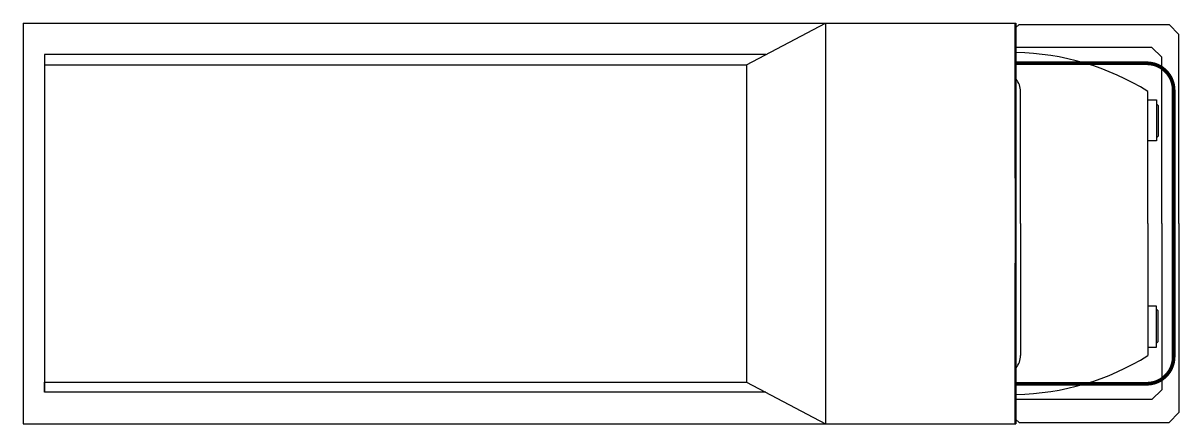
# Model space of a CAD drawing. Extents: x -5.3 to 6, y -1.9 to 2.
import ezdxf

# ---------------------------------------------------------------- set-up
doc = ezdxf.new("R2010")
doc.units = 0
doc.header["$LTSCALE"] = 25
doc.header["$MEASUREMENT"] = 0
doc.layers.get('0').update_dxf_attribs({"linetype": 'CONTINUOUS'})

msp = doc.modelspace()

# ---------------------------------------------------------------- linework, layer by layer
for p, q in [((-5.254, 2.036), (-5.254, -1.866)), ((-5.254, 2.036), (4.406, 2.036)), ((1.784, 1.63), (2.554, 2.036)), ((2.554, 2.036), (2.554, -1.866)), ((4.398, 0.526), (4.398, 2.036)), ((4.406, 2.036), (4.406, -1.866)), ((4.436, 2.021), (4.406, 1.992)), ((4.436, 2.021), (5.895, 2.021)), ((5.991, 1.925), (5.895, 2.021)), ((5.991, 0.085), (5.991, 1.925)), ((4.406, 1.8), (4.398, 1.8)), ((4.406, 1.218), (4.406, 1.8)), ((5.729, 1.8), (4.406, 1.8)), ((5.825, 1.704), (5.729, 1.8)), ((-5.046, 1.729), (-5.046, -1.558)), ((-5.046, 1.729), (-5.046, 1.63)), ((1.972, 1.729), (-5.046, 1.729)), ((5.825, 0.085), (5.825, 1.704)), ((-5.046, 1.63), (1.784, 1.63)), ((1.784, 1.63), (1.784, -1.459)), ((4.45, 0.085), (4.45, 1.371)), ((5.69, 0.085), (5.69, 1.371)), ((5.69, 1.289), (5.772, 1.289)), ((5.772, 1.289), (5.772, 0.891)), ((5.772, 1.249), (5.788, 1.234)), ((5.788, 1.234), (5.788, 0.934)), ((5.788, 0.934), (5.772, 0.919)), ((5.772, 0.891), (5.69, 0.891)), ((4.398, 0.526), (4.398, -0.308)), ((4.45, 0.085), (4.45, -1.201)), ((5.69, 0.085), (5.69, -1.201)), ((5.825, 0.085), (5.825, -1.534)), ((5.991, 0.085), (5.991, -1.755)), ((4.398, -1.866), (4.398, -0.302)), ((5.772, -0.721), (5.69, -0.721)), ((5.772, -1.119), (5.772, -0.721)), ((5.788, -0.764), (5.772, -0.748)), ((5.788, -1.064), (5.788, -0.764)), ((4.406, -1.048), (4.406, -1.63)), ((5.69, -1.119), (5.772, -1.119)), ((5.772, -1.079), (5.788, -1.064)), ((-5.046, -1.459), (1.784, -1.459)), ((-5.046, -1.558), (-5.046, -1.459)), ((1.784, -1.459), (2.554, -1.866)), ((1.971, -1.558), (-5.046, -1.558)), ((5.825, -1.534), (5.729, -1.63)), ((4.406, -1.63), (4.398, -1.63)), ((5.729, -1.63), (4.406, -1.63)), ((5.991, -1.755), (5.895, -1.851)), ((-5.254, -1.866), (4.406, -1.866)), ((4.436, -1.851), (4.406, -1.822)), ((4.436, -1.851), (5.895, -1.851))]:
    msp.add_line(p, q)
at = {"const_width": 0.036}
msp.add_lwpolyline([(4.406, -1.475), (5.678, -1.475, 0.414214), (5.94, -1.213), (5.94, 0.085), (5.94, 1.383, 0.414214), (5.678, 1.645), (4.406, 1.645)], format="xyb", dxfattribs=at)
for centre, radius, start, end in [((4.367, -0.748), 2.497, 58.0333, 89.1056), ((4.27, 1.371), 0.18, 0, 40.8883), ((4.27, -1.201), 0.18, 319.1117, 0), ((4.367, 0.918), 2.497, 270.8944, 301.9667)]:
    msp.add_arc(centre, radius, start, end)

doc.saveas('drawing.dxf')
